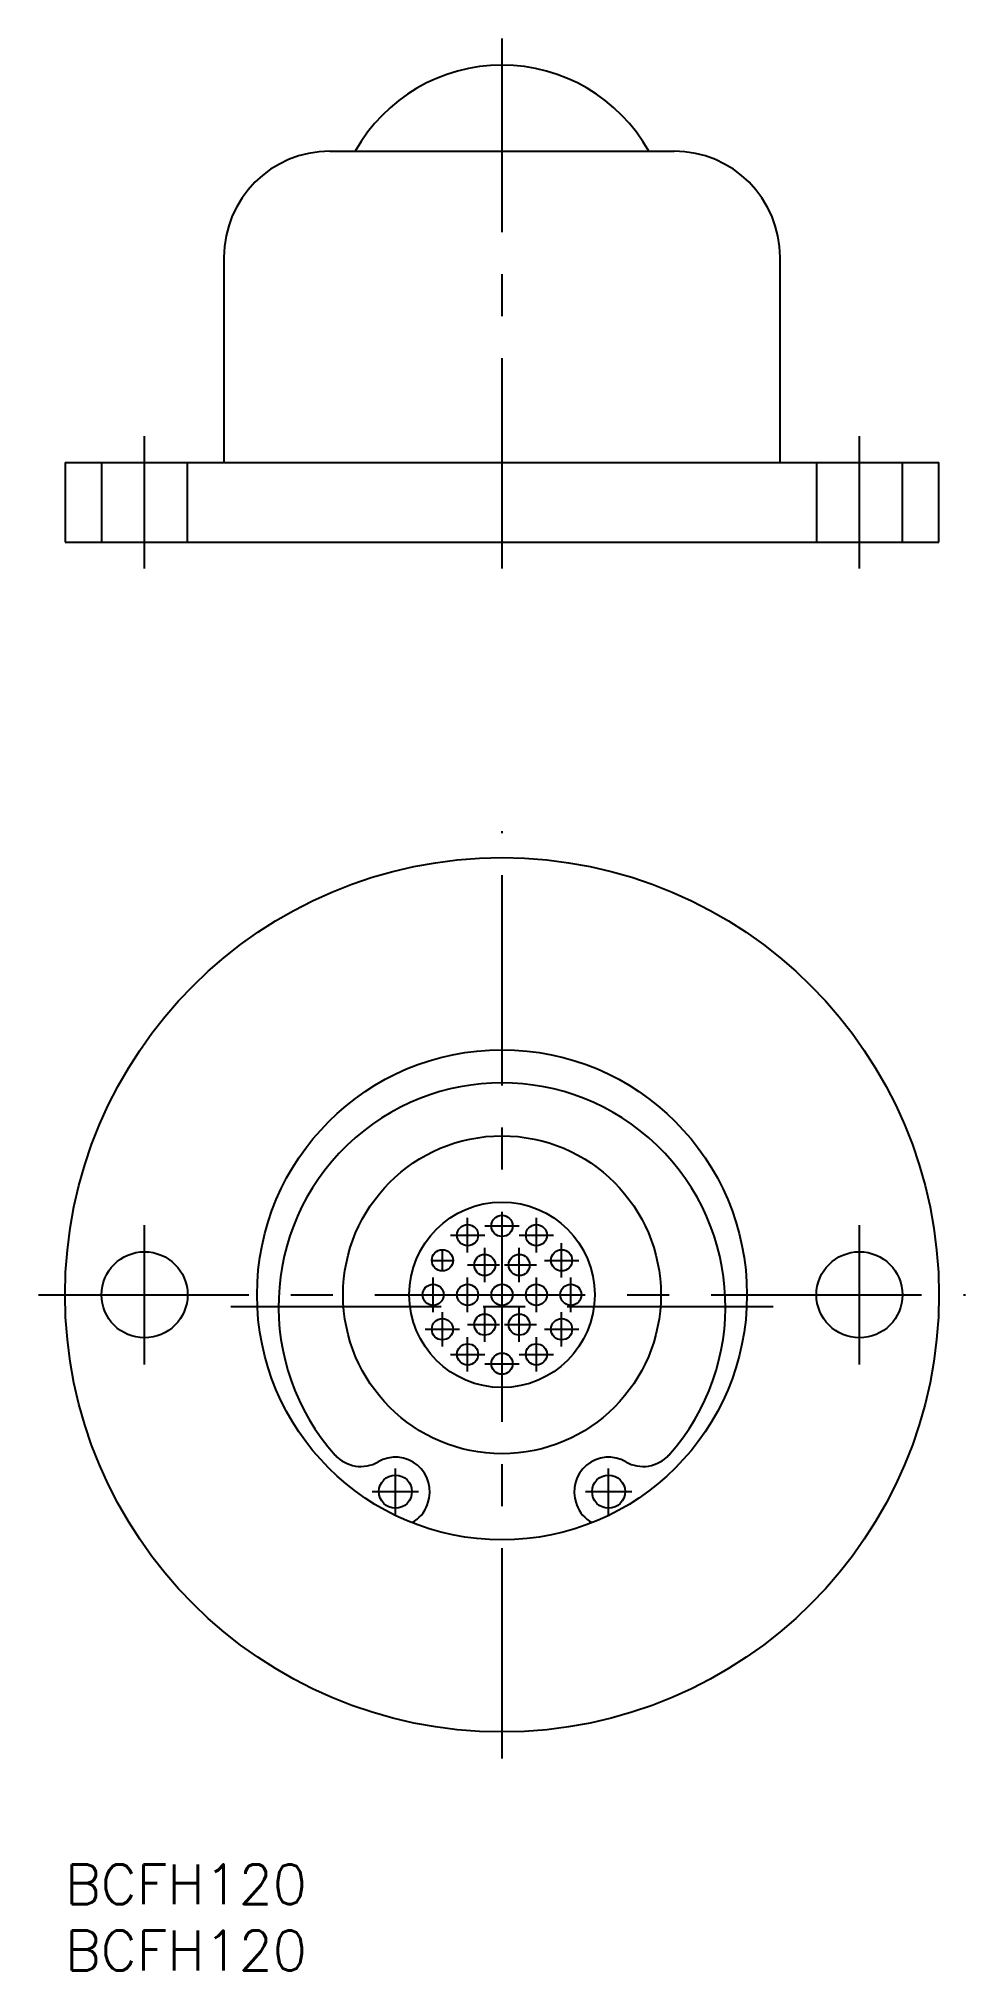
# Model space of a CAD drawing. Extents: x -2 to 68, y -8 to 138.
import ezdxf

# ---------------------------------------------------------------- set-up
doc = ezdxf.new("R2010")
doc.units = 0
doc.header["$LTSCALE"] = 0.5
doc.linetypes.add('CENTER', pattern=[50.8, 31.75, -6.35, 6.35, -6.35])
doc.linetypes.add('DASHED', pattern=[19.05, 12.7, -6.35])
for name, color, linetype in [('MSM_CENTER', 1, 'CENTER'), ('MSM_CONTINUOUS', 7, 'CONTINUOUS'), ('MSM_DASHED', 4, 'DASHED'), ('MSM_PART_NUMBER', 7, 'CONTINUOUS')]:
    doc.layers.add(name, color=color, linetype=linetype)
doc.styles.get("Standard").update_dxf_attribs({"font": 'txt.shx', "height": 2.5, "bigfont": 'bigfont.shx'})

# ---------------------------------------------------------------- blocks, each defined once
blk = doc.blocks.new('*U17')
at = {"layer": 'MSM_PART_NUMBER'}
blk.add_text('BCFH120', height=3, dxfattribs=at).set_placement((0, -3))
blk = doc.blocks.new('*U18')
at = {"layer": 'MSM_PART_NUMBER'}
blk.add_text('BCFH120', height=3, dxfattribs=at).set_placement((0, -8))

msp = doc.modelspace()

# ---------------------------------------------------------------- linework, layer by layer
at = {"layer": 'MSM_CENTER'}
for p, q in [((33, 97.83), (33, 137.83)), ((6, 97.83), (6, 107.83)), ((60, 97.83), (60, 107.83)), ((33, 8), (33, 78)), ((6, 37.75), (6, 48.25)), ((30.4, 46.2), (30.4, 48.8)), ((31.7, 48.2), (34.3, 48.2)), ((35.6, 46.2), (35.6, 48.8)), ((60, 37.75), (60, 48.25)), ((29.1, 47.5), (31.7, 47.5)), ((34.3, 47.5), (36.9, 47.5)), ((37.5, 44.3), (37.5, 46.9)), ((27.7, 45.6), (29.3, 45.6)), ((28.5, 44.8), (28.5, 46.4)), ((30.4, 45.25), (32.8, 45.25)), ((31.7, 43.95), (31.7, 46.55)), ((33.2, 45.25), (35.6, 45.25)), ((34.3, 43.95), (34.3, 46.55)), ((36.2, 45.6), (38.8, 45.6)), ((27.8, 41.7), (27.8, 44.3)), ((30.4, 41.7), (30.4, 44.3)), ((35.6, 41.7), (35.6, 44.3)), ((38.2, 41.7), (38.2, 44.3)), ((-2, 43), (68, 43)), ((12.52, 42.12), (53.48, 42.12)), ((28.5, 39.1), (28.5, 41.7)), ((31.7, 39.45), (31.7, 42.05)), ((34.3, 39.45), (34.3, 42.05)), ((37.5, 39.1), (37.5, 41.7)), ((27.2, 40.4), (29.8, 40.4)), ((30.4, 40.75), (32.8, 40.75)), ((30.4, 37.2), (30.4, 39.8)), ((33.2, 40.75), (35.6, 40.75)), ((35.6, 37.2), (35.6, 39.8)), ((36.2, 40.4), (38.8, 40.4)), ((29.1, 38.5), (31.7, 38.5)), ((34.3, 38.5), (36.9, 38.5)), ((31.7, 37.8), (34.3, 37.8)), ((24.95, 26.39), (24.95, 29.89)), ((41.05, 26.39), (41.05, 29.89)), ((23.2, 28.14), (26.7, 28.14)), ((39.3, 28.14), (42.8, 28.14))]:
    msp.add_line(p, q, dxfattribs=at)
at = {"layer": 'MSM_CONTINUOUS'}
for p, q in [((20, 129.33), (46, 129.33)), ((12, 121.33), (12, 105.83)), ((54, 105.83), (54, 121.33)), ((0, 105.83), (0, 99.83)), ((0, 105.83), (66, 105.83)), ((66, 99.83), (66, 105.83)), ((0, 99.83), (66, 99.83)), ((27.36, 27.16), (27.4, 27.27)), ((38.6, 27.27), (38.64, 27.16))]:
    msp.add_line(p, q, dxfattribs=at)
for centre, radius in [((33, 43), 33), ((33, 43), 18.5), ((33, 43), 12), ((33, 43), 7), ((30.4, 47.5), 0.8), ((33, 48.2), 0.8), ((35.6, 47.5), 0.8), ((6, 43), 3.25), ((28.5, 45.6), 0.8), ((31.7, 45.25), 0.8), ((34.3, 45.25), 0.8), ((37.5, 45.6), 0.8), ((60, 43), 3.25), ((27.8, 43), 0.8), ((30.4, 43), 0.8), ((33, 43), 0.8), ((35.6, 43), 0.8), ((38.2, 43), 0.8), ((28.5, 40.4), 0.8), ((31.7, 40.75), 0.8), ((34.3, 40.75), 0.8), ((37.5, 40.4), 0.8), ((30.4, 38.5), 0.8), ((33, 37.8), 0.8), ((35.6, 38.5), 0.8), ((24.95, 28.14), 1.25), ((41.05, 28.14), 1.25)]:
    msp.add_circle(centre, radius, dxfattribs=at)
for centre, radius, start, end in [((33, 123.13), 12.7, 29.2216, 150.7784), ((20, 121.33), 8, 90, 180), ((46, 121.33), 8, 0, 90), ((33, 42.12), 16.88, 318.3359, 221.6641), ((22.34, 32.64), 2.6, 221.6641, 300.1809), ((24.95, 28.14), 2.6, 340.4038, 120.1809), ((41.05, 28.14), 2.6, 59.8191, 199.5962), ((43.66, 32.64), 2.6, 239.8191, 318.3359), ((25.01, 28), 2.5, 298.3783, 340.4038), ((40.99, 28), 2.5, 199.5962, 241.6217)]:
    msp.add_arc(centre, radius, start, end, dxfattribs=at)
at = {"layer": 'MSM_DASHED'}
for p, q in [((2.75, 105.83), (2.75, 99.83)), ((9.25, 99.83), (9.25, 105.83)), ((56.75, 105.83), (56.75, 99.83)), ((63.25, 99.83), (63.25, 105.83))]:
    msp.add_line(p, q, dxfattribs=at)

# ---------------------------------------------------------------- block references
at = {"layer": 'MSM_CONTINUOUS'}
for name in ['*U17', '*U18']:
    msp.add_blockref(name, (0, 0), dxfattribs=at)

doc.saveas('drawing.dxf')
